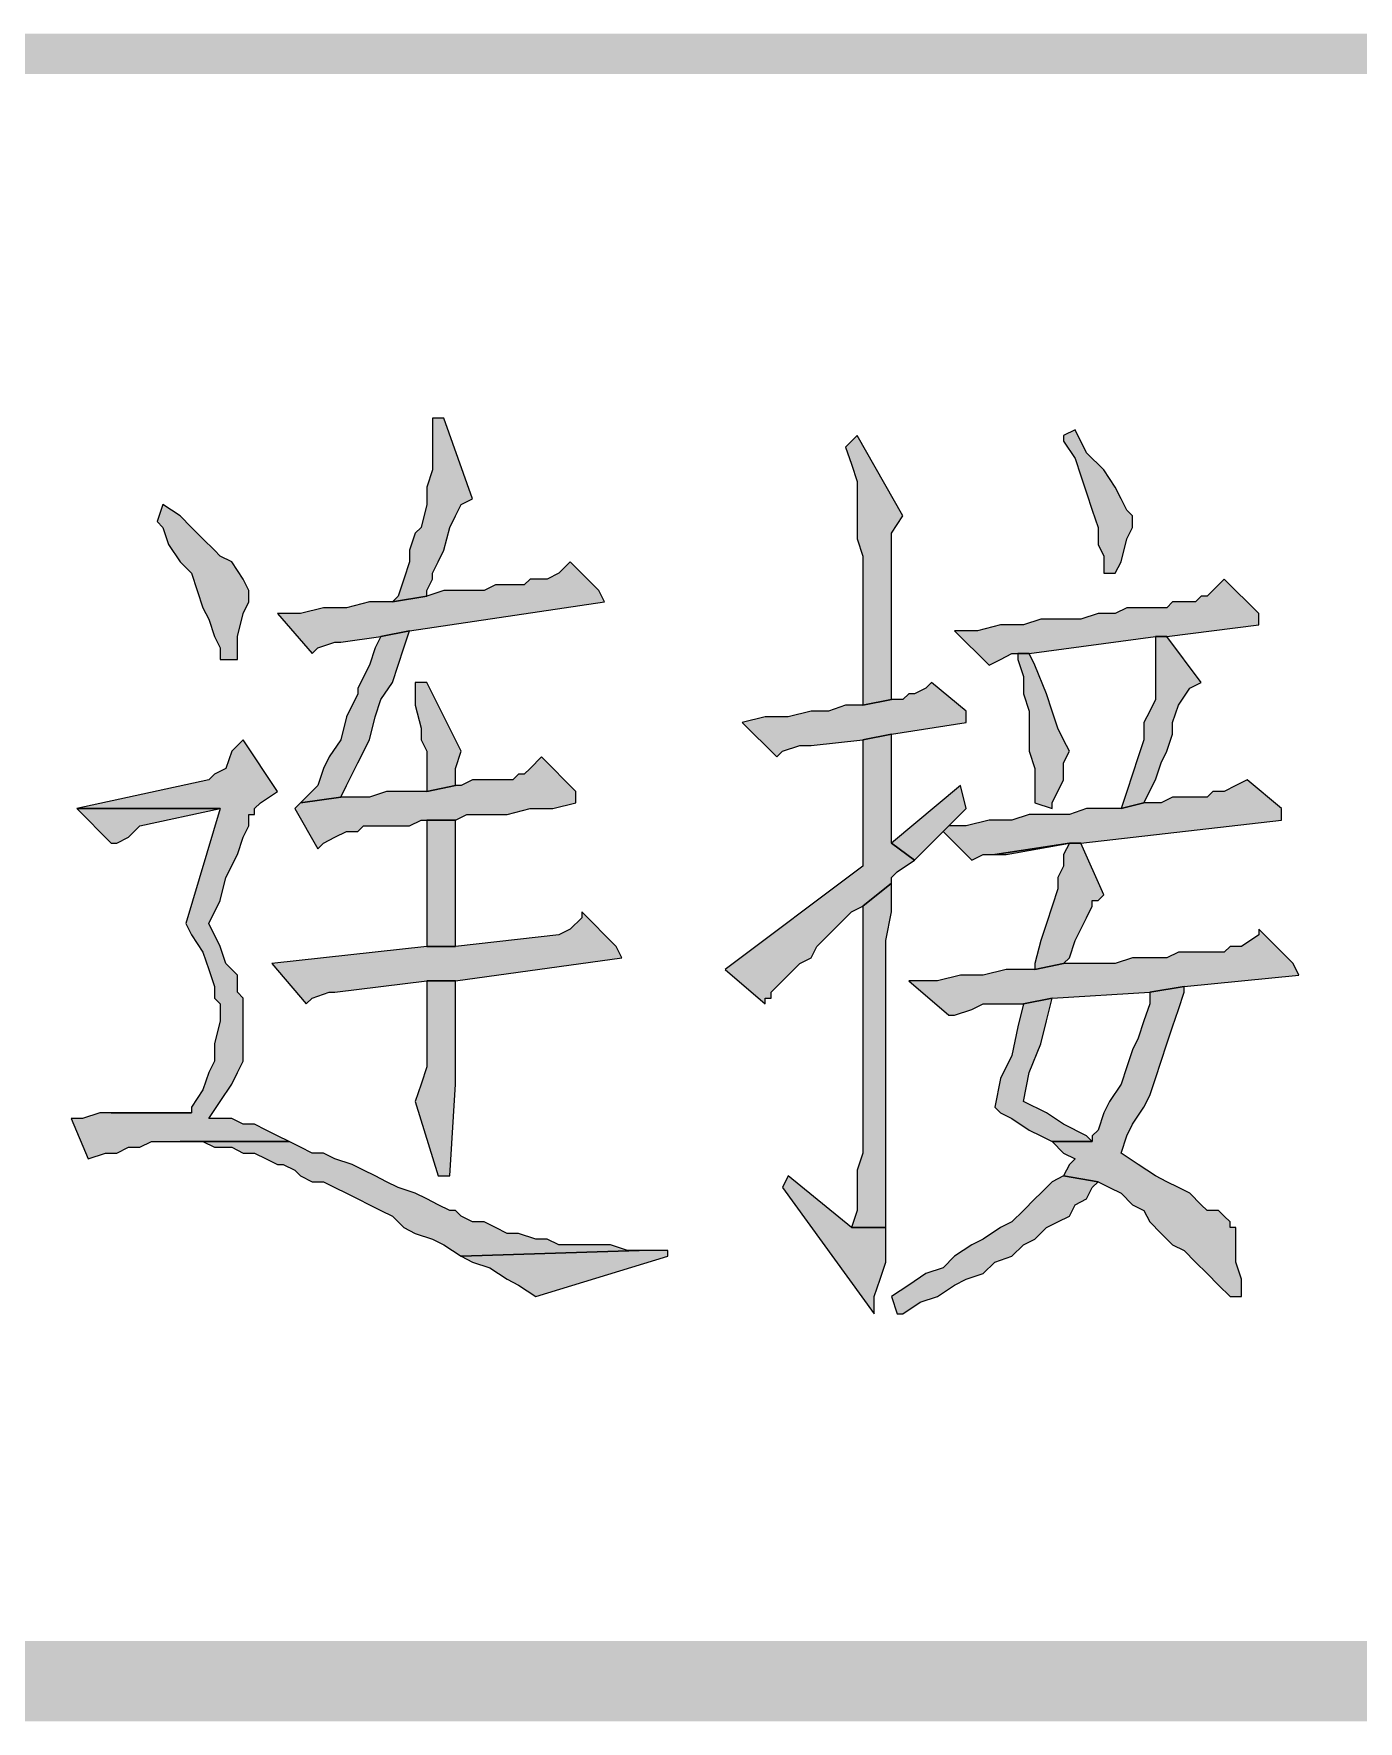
# Model space of a CAD drawing. Header units: millimetres. Extents: x 24 to 410, y 10 to 282.
# Drawn here: x 215.79 to 225.57, y 9.65 to 22.1 of the extents above; entities that cross this region are included whole.
import ezdxf

# ---------------------------------------------------------------- set-up
doc = ezdxf.new("R2010")
doc.units = ezdxf.units.MM

msp = doc.modelspace()

# ---------------------------------------------------------------- hatches: boundary and pattern name
h = msp.add_hatch(color=7)
h.dxf.hatch_style = 2
h.paths.add_polyline_path([(30.098965, 22.098), (30.098965, 21.801667), (410.082965, 22.098)])
h = msp.add_hatch(color=7)
h.dxf.hatch_style = 2
h.paths.add_polyline_path([(30.098965, 21.801667), (410.082965, 22.098), (410.082965, 21.801667)])
h = msp.add_hatch(color=7)
h.dxf.hatch_style = 2
h.paths.add_polyline_path([(218.821, 19.261667), (218.736333, 19.261667), (218.736333, 19.134667), (218.736333, 18.880667), (218.694, 18.753667), (218.694, 18.626667), (218.651667, 18.457333), (218.609333, 18.415), (218.567, 18.288), (218.567, 18.203333), (218.524667, 18.076333), (218.482333, 17.949333), (218.44, 17.907), (218.694, 17.949333), (218.694, 17.991667), (218.736333, 18.076333), (218.736333, 18.118667), (218.778667, 18.203333), (218.821, 18.288), (218.863333, 18.457333), (218.905667, 18.542), (218.948, 18.626667), (219.032667, 18.669)])
h = msp.add_hatch(color=7)
h.dxf.hatch_style = 2
h.paths.add_polyline_path([(223.477667, 19.177), (223.393, 19.134667), (223.393, 19.092333), (223.477667, 18.965333), (223.52, 18.838333), (223.562333, 18.711333), (223.604667, 18.584333), (223.647, 18.457333), (223.647, 18.330333), (223.689333, 18.245667), (223.689333, 18.118667), (223.774, 18.118667), (223.816333, 18.203333), (223.858667, 18.372667), (223.901, 18.457333), (223.901, 18.542), (223.858667, 18.584333), (223.816333, 18.669), (223.774, 18.753667), (223.689333, 18.880667), (223.562333, 19.007667)])
h = msp.add_hatch(color=7)
h.dxf.hatch_style = 2
h.paths.add_polyline_path([(221.869, 19.134667), (221.784333, 19.05), (221.826667, 18.923), (221.869, 18.796), (221.869, 18.372667), (221.911333, 18.245667), (221.911333, 17.145), (222.123, 17.187333), (222.123, 18.288), (222.123, 18.415), (222.207667, 18.542)])
h = msp.add_hatch(color=7)
h.dxf.hatch_style = 2
h.paths.add_polyline_path([(216.746667, 18.626667), (216.704333, 18.499667), (216.746667, 18.457333), (216.789, 18.330333), (216.873667, 18.203333), (216.958333, 18.118667), (217.000667, 17.991667), (217.043, 17.864667), (217.085333, 17.78), (217.127667, 17.653), (217.17, 17.568333), (217.17, 17.483667), (217.297, 17.483667), (217.297, 17.653), (217.339333, 17.822333), (217.381667, 17.907), (217.381667, 17.991667), (217.339333, 18.076333), (217.254667, 18.203333), (217.17, 18.245667), (217.127667, 18.288), (217.043, 18.372667), (216.958333, 18.457333), (216.873667, 18.542)])
h = msp.add_hatch(color=7)
h.dxf.hatch_style = 2
h.paths.add_polyline_path([(219.752333, 18.203333), (219.667667, 18.118667), (219.583, 18.076333), (219.456, 18.076333), (219.413667, 18.034), (219.202, 18.034), (219.117333, 17.991667), (218.821, 17.991667), (218.694, 17.949333), (218.44, 17.907), (218.270667, 17.907), (218.101333, 17.864667), (217.932, 17.864667), (217.762667, 17.822333), (217.593333, 17.822333), (217.847333, 17.526), (217.889667, 17.568333), (218.016667, 17.610667), (218.059, 17.610667), (218.355333, 17.653), (218.567, 17.695333), (220.006333, 17.907), (219.964, 17.991667)])
h = msp.add_hatch(color=7)
h.dxf.hatch_style = 2
h.paths.add_polyline_path([(224.578333, 18.076333), (224.493667, 17.991667), (224.451333, 17.949333), (224.409, 17.949333), (224.366667, 17.907), (224.197333, 17.907), (224.155, 17.864667), (223.858667, 17.864667), (223.774, 17.822333), (223.647, 17.822333), (223.52, 17.78), (223.223667, 17.78), (223.096667, 17.737667), (222.927333, 17.737667), (222.758, 17.695333), (222.588667, 17.695333), (222.842667, 17.441333), (222.927333, 17.483667), (223.012, 17.526), (223.139, 17.526), (224.070333, 17.653), (224.155, 17.653), (224.832333, 17.737667), (224.832333, 17.822333)])
h = msp.add_hatch(color=7)
h.dxf.hatch_style = 2
h.paths.add_polyline_path([(218.567, 17.695333), (218.355333, 17.653), (218.313, 17.568333), (218.270667, 17.441333), (218.186, 17.272), (218.186, 17.229667), (218.101333, 17.060333), (218.059, 16.891), (217.974333, 16.764), (217.932, 16.679333), (217.889667, 16.552333), (217.805, 16.467667), (217.762667, 16.425333), (218.059, 16.467667), (218.101333, 16.552333), (218.186, 16.721667), (218.270667, 16.891), (218.313, 17.060333), (218.355333, 17.187333), (218.44, 17.314333), (218.482333, 17.441333), (218.524667, 17.568333)])
h = msp.add_hatch(color=7)
h.dxf.hatch_style = 2
h.paths.add_polyline_path([(224.155, 17.653), (224.070333, 17.653), (224.070333, 17.610667), (224.070333, 17.187333), (224.028, 17.102667), (223.985667, 17.018), (223.985667, 16.891), (223.943333, 16.764), (223.901, 16.637), (223.858667, 16.51), (223.816333, 16.383), (223.985667, 16.425333), (224.070333, 16.594667), (224.112667, 16.721667), (224.155, 16.806333), (224.197333, 16.933333), (224.197333, 17.018), (224.239667, 17.145), (224.324333, 17.272), (224.409, 17.314333)])
h = msp.add_hatch(color=7)
h.dxf.hatch_style = 2
h.paths.add_polyline_path([(223.139, 17.526), (223.054333, 17.526), (223.054333, 17.483667), (223.096667, 17.356667), (223.096667, 17.229667), (223.139, 17.102667), (223.139, 16.806333), (223.181333, 16.679333), (223.181333, 16.425333), (223.308333, 16.383), (223.308333, 16.425333), (223.393, 16.594667), (223.393, 16.721667), (223.435333, 16.806333), (223.393, 16.891), (223.350667, 16.975667), (223.308333, 17.102667), (223.266, 17.229667), (223.181333, 17.441333)])
h = msp.add_hatch(color=7)
h.dxf.hatch_style = 2
h.paths.add_polyline_path([(218.694, 17.314333), (218.609333, 17.314333), (218.609333, 17.145), (218.651667, 16.975667), (218.651667, 16.891), (218.694, 16.806333), (218.694, 16.51), (218.905667, 16.552333), (218.905667, 16.679333), (218.948, 16.806333)])
h = msp.add_hatch(color=7)
h.dxf.hatch_style = 2
h.paths.add_polyline_path([(222.419333, 17.314333), (222.377, 17.272), (222.292333, 17.229667), (222.25, 17.229667), (222.207667, 17.187333), (222.123, 17.187333), (221.911333, 17.145), (221.784333, 17.145), (221.657333, 17.102667), (221.530333, 17.102667), (221.361, 17.060333), (221.191667, 17.060333), (221.022333, 17.018), (221.276333, 16.764), (221.318667, 16.806333), (221.445667, 16.848667), (221.530333, 16.848667), (221.911333, 16.891), (222.123, 16.933333), (222.673333, 17.018), (222.673333, 17.102667)])
h = msp.add_hatch(color=7)
h.dxf.hatch_style = 2
h.paths.add_polyline_path([(222.123, 16.933333), (221.911333, 16.891), (221.911333, 15.959667), (220.895333, 15.197667), (221.191667, 14.943667), (221.191667, 14.986), (221.234, 14.986), (221.234, 15.028333), (221.276333, 15.070667), (221.318667, 15.113), (221.403333, 15.197667), (221.445667, 15.24), (221.530333, 15.282333), (221.572667, 15.367), (221.657333, 15.451667), (221.742, 15.536333), (221.826667, 15.621), (221.911333, 15.663333), (222.123, 15.832667), (222.123, 15.875), (222.165333, 15.917333), (222.292333, 16.002), (222.123, 16.129), (222.123, 16.51), (222.123, 16.679333)])
h = msp.add_hatch(color=7)
h.dxf.hatch_style = 2
h.paths.add_polyline_path([(217.339333, 16.891), (217.254667, 16.806333), (217.212333, 16.679333), (217.127667, 16.637), (217.085333, 16.594667), (216.111667, 16.383), (217.17, 16.383), (216.916, 15.536333), (216.958333, 15.451667), (217.043, 15.324667), (217.085333, 15.197667), (217.127667, 15.070667), (217.127667, 14.986), (217.17, 14.943667), (217.17, 14.816667), (217.127667, 14.647333), (217.127667, 14.520333), (217.085333, 14.435667), (217.043, 14.308667), (216.958333, 14.181667), (216.958333, 14.139333), (216.365667, 14.139333), (216.281, 14.139333), (216.154, 14.097), (216.069333, 14.097), (216.196333, 13.800667), (216.323333, 13.843), (216.408, 13.843), (216.492667, 13.885333), (216.577333, 13.885333), (216.662, 13.927667), (217.678, 13.927667), (217.593333, 13.97), (217.508667, 14.012333), (217.424, 14.054667), (217.339333, 14.054667), (217.254667, 14.097), (217.085333, 14.097), (217.17, 14.224), (217.254667, 14.351), (217.297, 14.435667), (217.339333, 14.520333), (217.339333, 14.986), (217.297, 15.028333), (217.297, 15.155333), (217.212333, 15.24), (217.17, 15.367), (217.085333, 15.536333), (217.17, 15.705667), (217.212333, 15.875), (217.297, 16.044333), (217.339333, 16.171333), (217.381667, 16.256), (217.381667, 16.340667), (217.424, 16.340667), (217.424, 16.383), (217.466333, 16.425333), (217.593333, 16.51)])
h = msp.add_hatch(color=7)
h.dxf.hatch_style = 2
h.paths.add_polyline_path([(219.540667, 16.764), (219.456, 16.679333), (219.413667, 16.637), (219.371333, 16.637), (219.329, 16.594667), (219.032667, 16.594667), (218.948, 16.552333), (218.905667, 16.552333), (218.694, 16.51), (218.397667, 16.51), (218.270667, 16.467667), (218.059, 16.467667), (217.762667, 16.425333), (217.720333, 16.383), (217.889667, 16.086667), (217.932, 16.129), (218.016667, 16.171333), (218.101333, 16.213667), (218.143667, 16.213667), (218.186, 16.213667), (218.228333, 16.256), (218.567, 16.256), (218.651667, 16.298333), (218.905667, 16.298333), (218.990333, 16.340667), (219.286667, 16.340667), (219.456, 16.383), (219.625333, 16.383), (219.794667, 16.425333), (219.794667, 16.51)])
h = msp.add_hatch(color=7)
h.dxf.hatch_style = 2
h.paths.add_polyline_path([(224.747667, 16.594667), (224.663, 16.552333), (224.578333, 16.51), (224.493667, 16.51), (224.451333, 16.467667), (224.197333, 16.467667), (224.112667, 16.425333), (223.985667, 16.425333), (223.816333, 16.383), (223.562333, 16.383), (223.435333, 16.340667), (223.139, 16.340667), (223.012, 16.298333), (222.842667, 16.298333), (222.673333, 16.256), (222.546333, 16.256), (222.504, 16.213667), (222.715667, 16.002), (222.800333, 16.044333), (222.885, 16.044333), (223.435333, 16.129), (223.52, 16.129), (225.001667, 16.298333), (225.001667, 16.383)])
h = msp.add_hatch(color=7)
h.dxf.hatch_style = 2
h.paths.add_polyline_path([(222.631, 16.552333), (222.123, 16.129), (222.292333, 16.002), (222.419333, 16.129), (222.504, 16.213667), (222.546333, 16.256), (222.673333, 16.383)])
h = msp.add_hatch(color=7)
h.dxf.hatch_style = 2
h.paths.add_polyline_path([(216.111667, 16.383), (216.365667, 16.129), (216.408, 16.129), (216.492667, 16.171333), (216.577333, 16.256), (217.17, 16.383)])
h = msp.add_hatch(color=7)
h.dxf.hatch_style = 2
h.paths.add_polyline_path([(218.905667, 16.298333), (218.694, 16.298333), (218.694, 16.129), (218.694, 15.367), (218.905667, 15.367)])
h = msp.add_hatch(color=7)
h.dxf.hatch_style = 2
h.paths.add_polyline_path([(223.435333, 16.129), (222.885, 16.044333), (222.969667, 16.044333)])
h = msp.add_hatch(color=7)
h.dxf.hatch_style = 2
h.paths.add_polyline_path([(223.52, 16.129), (223.435333, 16.129), (223.393, 16.044333), (223.393, 15.959667), (223.350667, 15.875), (223.350667, 15.790333), (223.308333, 15.663333), (223.266, 15.536333), (223.223667, 15.409333), (223.181333, 15.24), (223.181333, 15.197667), (223.393, 15.24), (223.435333, 15.282333), (223.477667, 15.409333), (223.52, 15.494), (223.562333, 15.578667), (223.604667, 15.663333), (223.604667, 15.705667), (223.647, 15.705667), (223.689333, 15.748)])
h = msp.add_hatch(color=7)
h.dxf.hatch_style = 2
h.paths.add_polyline_path([(222.123, 15.832667), (221.911333, 15.663333), (221.911333, 13.843), (221.869, 13.716), (221.869, 13.419667), (221.826667, 13.292667), (222.080667, 13.292667), (222.080667, 13.419667), (222.080667, 15.409333), (222.123, 15.621)])
h = msp.add_hatch(color=7)
h.dxf.hatch_style = 2
h.paths.add_polyline_path([(219.837, 15.621), (219.837, 15.578667), (219.752333, 15.494), (219.667667, 15.451667), (218.905667, 15.367), (218.694, 15.367), (217.551, 15.24), (217.805, 14.943667), (217.847333, 14.986), (217.974333, 15.028333), (218.016667, 15.028333), (218.694, 15.113), (218.905667, 15.113), (220.133333, 15.282333), (220.091, 15.367)])
h = msp.add_hatch(color=7)
h.dxf.hatch_style = 2
h.paths.add_polyline_path([(224.832333, 15.494), (224.832333, 15.451667), (224.705333, 15.367), (224.620667, 15.367), (224.578333, 15.324667), (224.239667, 15.324667), (224.155, 15.282333), (223.901, 15.282333), (223.774, 15.24), (223.393, 15.24), (223.181333, 15.197667), (222.969667, 15.197667), (222.800333, 15.155333), (222.631, 15.155333), (222.461667, 15.113), (222.25, 15.113), (222.546333, 14.859), (222.588667, 14.859), (222.715667, 14.901333), (222.800333, 14.943667), (223.096667, 14.943667), (223.308333, 14.986), (224.028, 15.028333), (224.282, 15.070667), (225.128667, 15.155333), (225.086333, 15.24)])
h = msp.add_hatch(color=7)
h.dxf.hatch_style = 2
h.paths.add_polyline_path([(218.905667, 15.113), (218.694, 15.113), (218.694, 15.070667), (218.694, 14.478), (218.651667, 14.351), (218.609333, 14.224), (218.778667, 13.673667), (218.863333, 13.673667), (218.905667, 14.351)])
h = msp.add_hatch(color=7)
h.dxf.hatch_style = 2
h.paths.add_polyline_path([(224.282, 15.070667), (224.028, 15.028333), (224.028, 14.943667), (223.985667, 14.816667), (223.943333, 14.689667), (223.901, 14.605), (223.858667, 14.478), (223.816333, 14.351), (223.731667, 14.224), (223.689333, 14.139333), (223.647, 14.012333), (223.604667, 13.97), (223.604667, 13.927667), (223.308333, 13.927667), (223.393, 13.843), (223.477667, 13.800667), (223.435333, 13.758333), (223.393, 13.673667), (223.647, 13.631333), (223.731667, 13.589), (223.816333, 13.546667), (223.901, 13.462), (223.985667, 13.419667), (224.028, 13.335), (224.112667, 13.250333), (224.197333, 13.165667), (224.282, 13.123333), (224.366667, 13.038667), (224.451333, 12.954), (224.536, 12.869333), (224.620667, 12.784667), (224.705333, 12.784667), (224.705333, 12.911667), (224.663, 13.038667), (224.663, 13.292667), (224.620667, 13.292667), (224.620667, 13.335), (224.578333, 13.377333), (224.536, 13.419667), (224.451333, 13.419667), (224.409, 13.462), (224.324333, 13.546667), (224.239667, 13.589), (224.155, 13.631333), (224.070333, 13.673667), (223.943333, 13.758333), (223.816333, 13.843), (223.858667, 13.97), (223.901, 14.054667), (223.985667, 14.181667), (224.028, 14.266333), (224.070333, 14.393333), (224.112667, 14.520333), (224.155, 14.647333), (224.197333, 14.774333), (224.239667, 14.901333), (224.282, 15.028333)])
h = msp.add_hatch(color=7)
h.dxf.hatch_style = 2
h.paths.add_polyline_path([(223.308333, 14.986), (223.096667, 14.943667), (223.054333, 14.774333), (223.012, 14.562667), (222.927333, 14.393333), (222.885, 14.181667), (222.927333, 14.139333), (223.012, 14.097), (223.139, 14.012333), (223.223667, 13.97), (223.308333, 13.927667), (223.604667, 13.927667), (223.562333, 13.97), (223.393, 14.054667), (223.266, 14.139333), (223.096667, 14.224), (223.139, 14.435667), (223.223667, 14.647333), (223.266, 14.816667)])
h = msp.add_hatch(color=7)
h.dxf.hatch_style = 2
h.paths.add_polyline_path([(216.704333, 14.139333), (216.365667, 14.139333), (216.958333, 14.139333)])
h = msp.add_hatch(color=7)
h.dxf.hatch_style = 2
h.paths.add_polyline_path([(217.678, 13.927667), (216.873667, 13.927667), (216.958333, 13.927667), (217.043, 13.927667), (217.127667, 13.885333), (217.254667, 13.885333), (217.339333, 13.843), (217.424, 13.843), (217.508667, 13.800667), (217.593333, 13.758333), (217.635667, 13.758333), (217.720333, 13.716), (217.762667, 13.673667), (217.847333, 13.631333), (217.932, 13.631333), (218.016667, 13.589), (218.101333, 13.546667), (218.186, 13.504333), (218.270667, 13.462), (218.355333, 13.419667), (218.44, 13.377333), (218.524667, 13.292667), (218.609333, 13.250333), (218.736333, 13.208), (218.821, 13.165667), (218.948, 13.081), (220.260333, 13.123333), (220.175667, 13.123333), (220.048667, 13.165667), (219.667667, 13.165667), (219.583, 13.208), (219.498333, 13.208), (219.371333, 13.250333), (219.286667, 13.250333), (219.202, 13.292667), (219.117333, 13.335), (219.032667, 13.335), (218.948, 13.377333), (218.905667, 13.419667), (218.863333, 13.419667), (218.778667, 13.462), (218.694, 13.504333), (218.609333, 13.546667), (218.482333, 13.589), (218.397667, 13.631333), (218.313, 13.673667), (218.228333, 13.716), (218.143667, 13.758333), (218.016667, 13.800667), (217.932, 13.843), (217.847333, 13.843), (217.762667, 13.885333)])
h = msp.add_hatch(color=7)
h.dxf.hatch_style = 2
h.paths.add_polyline_path([(221.361, 13.673667), (221.318667, 13.589), (221.996, 12.657667), (221.996, 12.784667), (222.038333, 12.911667), (222.080667, 13.038667), (222.080667, 13.292667), (221.826667, 13.292667)])
h = msp.add_hatch(color=7)
h.dxf.hatch_style = 2
h.paths.add_polyline_path([(223.393, 13.673667), (223.308333, 13.631333), (223.223667, 13.546667), (223.181333, 13.504333), (223.096667, 13.419667), (223.012, 13.335), (222.927333, 13.292667), (222.800333, 13.208), (222.715667, 13.165667), (222.588667, 13.081), (222.504, 12.996333), (222.377, 12.954), (222.25, 12.869333), (222.123, 12.784667), (222.165333, 12.657667), (222.207667, 12.657667), (222.334667, 12.742333), (222.461667, 12.784667), (222.588667, 12.869333), (222.673333, 12.911667), (222.800333, 12.954), (222.885, 13.038667), (223.012, 13.081), (223.096667, 13.165667), (223.181333, 13.208), (223.266, 13.292667), (223.350667, 13.335), (223.435333, 13.377333), (223.477667, 13.462), (223.562333, 13.504333), (223.604667, 13.589), (223.647, 13.631333)])
h = msp.add_hatch(color=7)
h.dxf.hatch_style = 2
h.paths.add_polyline_path([(220.472, 13.123333), (220.260333, 13.123333), (218.948, 13.081), (219.032667, 13.038667), (219.159667, 12.996333), (219.286667, 12.911667), (219.371333, 12.869333), (219.498333, 12.784667), (220.472, 13.081)])
h = msp.add_hatch(color=7)
h.dxf.hatch_style = 2
h.paths.add_polyline_path([(30.395333, 10.244667), (29.802667, 9.652), (409.786667, 10.244667)])
h = msp.add_hatch(color=7)
h.dxf.hatch_style = 2
h.paths.add_polyline_path([(29.802667, 9.652), (409.786667, 10.244667), (410.379333, 9.652)])

# ---------------------------------------------------------------- linework, layer by layer
at = {"color": 7, "lineweight": 0}
for points in [[(218.821, 19.261667), (218.736333, 19.261667), (218.736333, 19.134667), (218.736333, 18.880667), (218.694, 18.753667), (218.694, 18.626667), (218.651667, 18.457333), (218.609333, 18.415), (218.567, 18.288), (218.567, 18.203333), (218.524667, 18.076333), (218.482333, 17.949333), (218.44, 17.907), (218.694, 17.949333), (218.694, 17.991667), (218.736333, 18.076333), (218.736333, 18.118667), (218.778667, 18.203333), (218.821, 18.288), (218.863333, 18.457333), (218.905667, 18.542), (218.948, 18.626667), (219.032667, 18.669)], [(223.477667, 19.177), (223.393, 19.134667), (223.393, 19.092333), (223.477667, 18.965333), (223.52, 18.838333), (223.562333, 18.711333), (223.604667, 18.584333), (223.647, 18.457333), (223.647, 18.330333), (223.689333, 18.245667), (223.689333, 18.118667), (223.774, 18.118667), (223.816333, 18.203333), (223.858667, 18.372667), (223.901, 18.457333), (223.901, 18.542), (223.858667, 18.584333), (223.816333, 18.669), (223.774, 18.753667), (223.689333, 18.880667), (223.562333, 19.007667)], [(221.869, 19.134667), (221.784333, 19.05), (221.826667, 18.923), (221.869, 18.796), (221.869, 18.372667), (221.911333, 18.245667), (221.911333, 17.145), (222.123, 17.187333), (222.123, 18.288), (222.123, 18.415), (222.207667, 18.542)], [(216.746667, 18.626667), (216.704333, 18.499667), (216.746667, 18.457333), (216.789, 18.330333), (216.873667, 18.203333), (216.958333, 18.118667), (217.000667, 17.991667), (217.043, 17.864667), (217.085333, 17.78), (217.127667, 17.653), (217.17, 17.568333), (217.17, 17.483667), (217.297, 17.483667), (217.297, 17.653), (217.339333, 17.822333), (217.381667, 17.907), (217.381667, 17.991667), (217.339333, 18.076333), (217.254667, 18.203333), (217.17, 18.245667), (217.127667, 18.288), (217.043, 18.372667), (216.958333, 18.457333), (216.873667, 18.542)], [(219.752333, 18.203333), (219.667667, 18.118667), (219.583, 18.076333), (219.456, 18.076333), (219.413667, 18.034), (219.202, 18.034), (219.117333, 17.991667), (218.821, 17.991667), (218.694, 17.949333), (218.44, 17.907), (218.270667, 17.907), (218.101333, 17.864667), (217.932, 17.864667), (217.762667, 17.822333), (217.593333, 17.822333), (217.847333, 17.526), (217.889667, 17.568333), (218.016667, 17.610667), (218.059, 17.610667), (218.355333, 17.653), (218.567, 17.695333), (220.006333, 17.907), (219.964, 17.991667)], [(224.578333, 18.076333), (224.493667, 17.991667), (224.451333, 17.949333), (224.409, 17.949333), (224.366667, 17.907), (224.197333, 17.907), (224.155, 17.864667), (223.858667, 17.864667), (223.774, 17.822333), (223.647, 17.822333), (223.52, 17.78), (223.223667, 17.78), (223.096667, 17.737667), (222.927333, 17.737667), (222.758, 17.695333), (222.588667, 17.695333), (222.842667, 17.441333), (222.927333, 17.483667), (223.012, 17.526), (223.139, 17.526), (224.070333, 17.653), (224.155, 17.653), (224.832333, 17.737667), (224.832333, 17.822333)], [(218.567, 17.695333), (218.355333, 17.653), (218.313, 17.568333), (218.270667, 17.441333), (218.186, 17.272), (218.186, 17.229667), (218.101333, 17.060333), (218.059, 16.891), (217.974333, 16.764), (217.932, 16.679333), (217.889667, 16.552333), (217.805, 16.467667), (217.762667, 16.425333), (218.059, 16.467667), (218.101333, 16.552333), (218.186, 16.721667), (218.270667, 16.891), (218.313, 17.060333), (218.355333, 17.187333), (218.44, 17.314333), (218.482333, 17.441333), (218.524667, 17.568333)], [(224.155, 17.653), (224.070333, 17.653), (224.070333, 17.610667), (224.070333, 17.187333), (224.028, 17.102667), (223.985667, 17.018), (223.985667, 16.891), (223.943333, 16.764), (223.901, 16.637), (223.858667, 16.51), (223.816333, 16.383), (223.985667, 16.425333), (224.070333, 16.594667), (224.112667, 16.721667), (224.155, 16.806333), (224.197333, 16.933333), (224.197333, 17.018), (224.239667, 17.145), (224.324333, 17.272), (224.409, 17.314333)], [(223.139, 17.526), (223.054333, 17.526), (223.054333, 17.483667), (223.096667, 17.356667), (223.096667, 17.229667), (223.139, 17.102667), (223.139, 16.806333), (223.181333, 16.679333), (223.181333, 16.425333), (223.308333, 16.383), (223.308333, 16.425333), (223.393, 16.594667), (223.393, 16.721667), (223.435333, 16.806333), (223.393, 16.891), (223.350667, 16.975667), (223.308333, 17.102667), (223.266, 17.229667), (223.181333, 17.441333)], [(218.694, 17.314333), (218.609333, 17.314333), (218.609333, 17.145), (218.651667, 16.975667), (218.651667, 16.891), (218.694, 16.806333), (218.694, 16.51), (218.905667, 16.552333), (218.905667, 16.679333), (218.948, 16.806333)], [(222.419333, 17.314333), (222.377, 17.272), (222.292333, 17.229667), (222.25, 17.229667), (222.207667, 17.187333), (222.123, 17.187333), (221.911333, 17.145), (221.784333, 17.145), (221.657333, 17.102667), (221.530333, 17.102667), (221.361, 17.060333), (221.191667, 17.060333), (221.022333, 17.018), (221.276333, 16.764), (221.318667, 16.806333), (221.445667, 16.848667), (221.530333, 16.848667), (221.911333, 16.891), (222.123, 16.933333), (222.673333, 17.018), (222.673333, 17.102667)], [(222.123, 16.933333), (221.911333, 16.891), (221.911333, 15.959667), (220.895333, 15.197667), (221.191667, 14.943667), (221.191667, 14.986), (221.234, 14.986), (221.234, 15.028333), (221.276333, 15.070667), (221.318667, 15.113), (221.403333, 15.197667), (221.445667, 15.24), (221.530333, 15.282333), (221.572667, 15.367), (221.657333, 15.451667), (221.742, 15.536333), (221.826667, 15.621), (221.911333, 15.663333), (222.123, 15.832667), (222.123, 15.875), (222.165333, 15.917333), (222.292333, 16.002), (222.123, 16.129), (222.123, 16.51), (222.123, 16.679333)], [(217.339333, 16.891), (217.254667, 16.806333), (217.212333, 16.679333), (217.127667, 16.637), (217.085333, 16.594667), (216.111667, 16.383), (217.17, 16.383), (216.916, 15.536333), (216.958333, 15.451667), (217.043, 15.324667), (217.085333, 15.197667), (217.127667, 15.070667), (217.127667, 14.986), (217.17, 14.943667), (217.17, 14.816667), (217.127667, 14.647333), (217.127667, 14.520333), (217.085333, 14.435667), (217.043, 14.308667), (216.958333, 14.181667), (216.958333, 14.139333), (216.365667, 14.139333), (216.281, 14.139333), (216.154, 14.097), (216.069333, 14.097), (216.196333, 13.800667), (216.323333, 13.843), (216.408, 13.843), (216.492667, 13.885333), (216.577333, 13.885333), (216.662, 13.927667), (217.678, 13.927667), (217.593333, 13.97), (217.508667, 14.012333), (217.424, 14.054667), (217.339333, 14.054667), (217.254667, 14.097), (217.085333, 14.097), (217.17, 14.224), (217.254667, 14.351), (217.297, 14.435667), (217.339333, 14.520333), (217.339333, 14.986), (217.297, 15.028333), (217.297, 15.155333), (217.212333, 15.24), (217.17, 15.367), (217.085333, 15.536333), (217.17, 15.705667), (217.212333, 15.875), (217.297, 16.044333), (217.339333, 16.171333), (217.381667, 16.256), (217.381667, 16.340667), (217.424, 16.340667), (217.424, 16.383), (217.466333, 16.425333), (217.593333, 16.51)], [(219.540667, 16.764), (219.456, 16.679333), (219.413667, 16.637), (219.371333, 16.637), (219.329, 16.594667), (219.032667, 16.594667), (218.948, 16.552333), (218.905667, 16.552333), (218.694, 16.51), (218.397667, 16.51), (218.270667, 16.467667), (218.059, 16.467667), (217.762667, 16.425333), (217.720333, 16.383), (217.889667, 16.086667), (217.932, 16.129), (218.016667, 16.171333), (218.101333, 16.213667), (218.143667, 16.213667), (218.186, 16.213667), (218.228333, 16.256), (218.567, 16.256), (218.651667, 16.298333), (218.905667, 16.298333), (218.990333, 16.340667), (219.286667, 16.340667), (219.456, 16.383), (219.625333, 16.383), (219.794667, 16.425333), (219.794667, 16.51)], [(224.747667, 16.594667), (224.663, 16.552333), (224.578333, 16.51), (224.493667, 16.51), (224.451333, 16.467667), (224.197333, 16.467667), (224.112667, 16.425333), (223.985667, 16.425333), (223.816333, 16.383), (223.562333, 16.383), (223.435333, 16.340667), (223.139, 16.340667), (223.012, 16.298333), (222.842667, 16.298333), (222.673333, 16.256), (222.546333, 16.256), (222.504, 16.213667), (222.715667, 16.002), (222.800333, 16.044333), (222.885, 16.044333), (223.435333, 16.129), (223.52, 16.129), (225.001667, 16.298333), (225.001667, 16.383)], [(222.631, 16.552333), (222.123, 16.129), (222.292333, 16.002), (222.419333, 16.129), (222.504, 16.213667), (222.546333, 16.256), (222.673333, 16.383)], [(216.111667, 16.383), (216.365667, 16.129), (216.408, 16.129), (216.492667, 16.171333), (216.577333, 16.256), (217.17, 16.383)], [(218.905667, 16.298333), (218.694, 16.298333), (218.694, 16.129), (218.694, 15.367), (218.905667, 15.367)], [(223.435333, 16.129), (222.885, 16.044333), (222.969667, 16.044333)], [(223.52, 16.129), (223.435333, 16.129), (223.393, 16.044333), (223.393, 15.959667), (223.350667, 15.875), (223.350667, 15.790333), (223.308333, 15.663333), (223.266, 15.536333), (223.223667, 15.409333), (223.181333, 15.24), (223.181333, 15.197667), (223.393, 15.24), (223.435333, 15.282333), (223.477667, 15.409333), (223.52, 15.494), (223.562333, 15.578667), (223.604667, 15.663333), (223.604667, 15.705667), (223.647, 15.705667), (223.689333, 15.748)], [(222.123, 15.832667), (221.911333, 15.663333), (221.911333, 13.843), (221.869, 13.716), (221.869, 13.419667), (221.826667, 13.292667), (222.080667, 13.292667), (222.080667, 13.419667), (222.080667, 15.409333), (222.123, 15.621)], [(219.837, 15.621), (219.837, 15.578667), (219.752333, 15.494), (219.667667, 15.451667), (218.905667, 15.367), (218.694, 15.367), (217.551, 15.24), (217.805, 14.943667), (217.847333, 14.986), (217.974333, 15.028333), (218.016667, 15.028333), (218.694, 15.113), (218.905667, 15.113), (220.133333, 15.282333), (220.091, 15.367)], [(224.832333, 15.494), (224.832333, 15.451667), (224.705333, 15.367), (224.620667, 15.367), (224.578333, 15.324667), (224.239667, 15.324667), (224.155, 15.282333), (223.901, 15.282333), (223.774, 15.24), (223.393, 15.24), (223.181333, 15.197667), (222.969667, 15.197667), (222.800333, 15.155333), (222.631, 15.155333), (222.461667, 15.113), (222.25, 15.113), (222.546333, 14.859), (222.588667, 14.859), (222.715667, 14.901333), (222.800333, 14.943667), (223.096667, 14.943667), (223.308333, 14.986), (224.028, 15.028333), (224.282, 15.070667), (225.128667, 15.155333), (225.086333, 15.24)], [(218.905667, 15.113), (218.694, 15.113), (218.694, 15.070667), (218.694, 14.478), (218.651667, 14.351), (218.609333, 14.224), (218.778667, 13.673667), (218.863333, 13.673667), (218.905667, 14.351)], [(224.282, 15.070667), (224.028, 15.028333), (224.028, 14.943667), (223.985667, 14.816667), (223.943333, 14.689667), (223.901, 14.605), (223.858667, 14.478), (223.816333, 14.351), (223.731667, 14.224), (223.689333, 14.139333), (223.647, 14.012333), (223.604667, 13.97), (223.604667, 13.927667), (223.308333, 13.927667), (223.393, 13.843), (223.477667, 13.800667), (223.435333, 13.758333), (223.393, 13.673667), (223.647, 13.631333), (223.731667, 13.589), (223.816333, 13.546667), (223.901, 13.462), (223.985667, 13.419667), (224.028, 13.335), (224.112667, 13.250333), (224.197333, 13.165667), (224.282, 13.123333), (224.366667, 13.038667), (224.451333, 12.954), (224.536, 12.869333), (224.620667, 12.784667), (224.705333, 12.784667), (224.705333, 12.911667), (224.663, 13.038667), (224.663, 13.292667), (224.620667, 13.292667), (224.620667, 13.335), (224.578333, 13.377333), (224.536, 13.419667), (224.451333, 13.419667), (224.409, 13.462), (224.324333, 13.546667), (224.239667, 13.589), (224.155, 13.631333), (224.070333, 13.673667), (223.943333, 13.758333), (223.816333, 13.843), (223.858667, 13.97), (223.901, 14.054667), (223.985667, 14.181667), (224.028, 14.266333), (224.070333, 14.393333), (224.112667, 14.520333), (224.155, 14.647333), (224.197333, 14.774333), (224.239667, 14.901333), (224.282, 15.028333)], [(223.308333, 14.986), (223.096667, 14.943667), (223.054333, 14.774333), (223.012, 14.562667), (222.927333, 14.393333), (222.885, 14.181667), (222.927333, 14.139333), (223.012, 14.097), (223.139, 14.012333), (223.223667, 13.97), (223.308333, 13.927667), (223.604667, 13.927667), (223.562333, 13.97), (223.393, 14.054667), (223.266, 14.139333), (223.096667, 14.224), (223.139, 14.435667), (223.223667, 14.647333), (223.266, 14.816667)], [(216.704333, 14.139333), (216.365667, 14.139333), (216.958333, 14.139333)], [(217.678, 13.927667), (216.873667, 13.927667), (216.958333, 13.927667), (217.043, 13.927667), (217.127667, 13.885333), (217.254667, 13.885333), (217.339333, 13.843), (217.424, 13.843), (217.508667, 13.800667), (217.593333, 13.758333), (217.635667, 13.758333), (217.720333, 13.716), (217.762667, 13.673667), (217.847333, 13.631333), (217.932, 13.631333), (218.016667, 13.589), (218.101333, 13.546667), (218.186, 13.504333), (218.270667, 13.462), (218.355333, 13.419667), (218.44, 13.377333), (218.524667, 13.292667), (218.609333, 13.250333), (218.736333, 13.208), (218.821, 13.165667), (218.948, 13.081), (220.260333, 13.123333), (220.175667, 13.123333), (220.048667, 13.165667), (219.667667, 13.165667), (219.583, 13.208), (219.498333, 13.208), (219.371333, 13.250333), (219.286667, 13.250333), (219.202, 13.292667), (219.117333, 13.335), (219.032667, 13.335), (218.948, 13.377333), (218.905667, 13.419667), (218.863333, 13.419667), (218.778667, 13.462), (218.694, 13.504333), (218.609333, 13.546667), (218.482333, 13.589), (218.397667, 13.631333), (218.313, 13.673667), (218.228333, 13.716), (218.143667, 13.758333), (218.016667, 13.800667), (217.932, 13.843), (217.847333, 13.843), (217.762667, 13.885333)], [(221.361, 13.673667), (221.318667, 13.589), (221.996, 12.657667), (221.996, 12.784667), (222.038333, 12.911667), (222.080667, 13.038667), (222.080667, 13.292667), (221.826667, 13.292667)], [(223.393, 13.673667), (223.308333, 13.631333), (223.223667, 13.546667), (223.181333, 13.504333), (223.096667, 13.419667), (223.012, 13.335), (222.927333, 13.292667), (222.800333, 13.208), (222.715667, 13.165667), (222.588667, 13.081), (222.504, 12.996333), (222.377, 12.954), (222.25, 12.869333), (222.123, 12.784667), (222.165333, 12.657667), (222.207667, 12.657667), (222.334667, 12.742333), (222.461667, 12.784667), (222.588667, 12.869333), (222.673333, 12.911667), (222.800333, 12.954), (222.885, 13.038667), (223.012, 13.081), (223.096667, 13.165667), (223.181333, 13.208), (223.266, 13.292667), (223.350667, 13.335), (223.435333, 13.377333), (223.477667, 13.462), (223.562333, 13.504333), (223.604667, 13.589), (223.647, 13.631333)], [(220.472, 13.123333), (220.260333, 13.123333), (218.948, 13.081), (219.032667, 13.038667), (219.159667, 12.996333), (219.286667, 12.911667), (219.371333, 12.869333), (219.498333, 12.784667), (220.472, 13.081)]]:
    msp.add_lwpolyline(points, close=True, dxfattribs=at)

doc.saveas('drawing.dxf')
